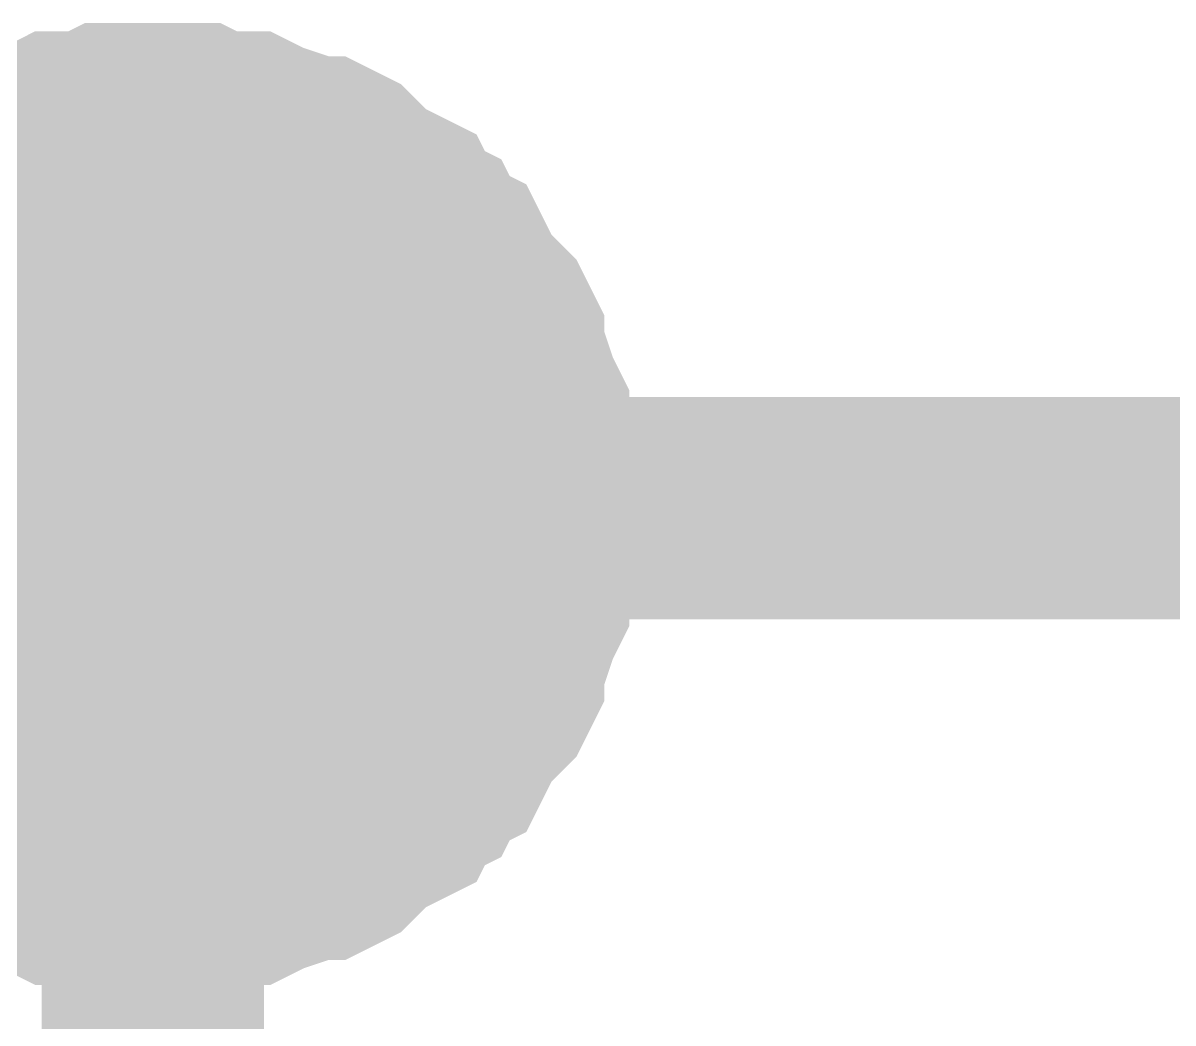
# Model space of a CAD drawing. Header units: inches. Extents: x 0 to 594, y 0 to 420.
# Drawn here: x 112.331 to 113.882, y 96.803 to 98.151 of the extents above; entities that cross this region are included whole.
import ezdxf

# ---------------------------------------------------------------- set-up
doc = ezdxf.new("R2010")
doc.units = ezdxf.units.IN
doc.layers.add('Sheet', color=255, linetype='Continuous')

msp = doc.modelspace()

# ---------------------------------------------------------------- linework, layer by layer
at = {"layer": 'Sheet'}
for points in [[(112.1813, 97.8888, 0.2997, 0.2997, 0), (112.2037, 97.9, 0.2997, 0.2997, 0), (112.2261, 97.9112, 0.2997, 0.2997, 0), (112.2485, 97.9336, 0.2997, 0.2997, 0), (112.2597, 97.9448, 0.2997, 0.2997, 0), (112.2821, 97.956, 0.2997, 0.2997, 0), (112.3045, 97.956, 0.2997, 0.2997, 0), (112.3269, 97.9672, 0.2997, 0.2997, 0), (112.3605, 97.9783, 0.2997, 0.2997, 0), (112.3829, 97.9895, 0.2997, 0.2997, 0), (112.4053, 97.9895, 0.2997, 0.2997, 0), (112.4277, 97.9895, 0.2997, 0.2997, 0), (112.4501, 98.0007, 0.2997, 0.2997, 0), (112.4837, 98.0007, 0.2997, 0.2997, 0), (112.5061, 98.0007, 0.2997, 0.2997, 0)], [(112.1813, 97.8888, 0.2997, 0.2997, 0), (112.2037, 97.9, 0.2997, 0.2997, 0), (112.2261, 97.9112, 0.2997, 0.2997, 0), (112.2485, 97.9336, 0.2997, 0.2997, 0), (112.2597, 97.9448, 0.2997, 0.2997, 0), (112.2821, 97.956, 0.2997, 0.2997, 0), (112.3045, 97.956, 0.2997, 0.2997, 0), (112.3269, 97.9672, 0.2997, 0.2997, 0), (112.3605, 97.9783, 0.2997, 0.2997, 0), (112.3829, 97.9895, 0.2997, 0.2997, 0), (112.4053, 97.9895, 0.2997, 0.2997, 0), (112.4277, 97.9895, 0.2997, 0.2997, 0), (112.4501, 98.0007, 0.2997, 0.2997, 0), (112.4837, 98.0007, 0.2997, 0.2997, 0), (112.5061, 98.0007, 0.2997, 0.2997, 0)], [(112.1813, 97.8888, 0.2997, 0.2997, 0), (112.2037, 97.9, 0.2997, 0.2997, 0), (112.2261, 97.9112, 0.2997, 0.2997, 0), (112.2485, 97.9336, 0.2997, 0.2997, 0), (112.2597, 97.9448, 0.2997, 0.2997, 0), (112.2821, 97.956, 0.2997, 0.2997, 0), (112.3045, 97.956, 0.2997, 0.2997, 0), (112.3269, 97.9672, 0.2997, 0.2997, 0), (112.3605, 97.9783, 0.2997, 0.2997, 0), (112.3829, 97.9895, 0.2997, 0.2997, 0), (112.4053, 97.9895, 0.2997, 0.2997, 0), (112.4277, 97.9895, 0.2997, 0.2997, 0), (112.4501, 98.0007, 0.2997, 0.2997, 0), (112.4837, 98.0007, 0.2997, 0.2997, 0), (112.5061, 98.0007, 0.2997, 0.2997, 0)], [(112.1813, 97.8888, 0.2997, 0.2997, 0), (112.2037, 97.9, 0.2997, 0.2997, 0), (112.2261, 97.9112, 0.2997, 0.2997, 0), (112.2485, 97.9336, 0.2997, 0.2997, 0), (112.2597, 97.9448, 0.2997, 0.2997, 0), (112.2821, 97.956, 0.2997, 0.2997, 0), (112.3045, 97.956, 0.2997, 0.2997, 0), (112.3269, 97.9672, 0.2997, 0.2997, 0), (112.3605, 97.9783, 0.2997, 0.2997, 0), (112.3829, 97.9895, 0.2997, 0.2997, 0), (112.4053, 97.9895, 0.2997, 0.2997, 0), (112.4277, 97.9895, 0.2997, 0.2997, 0), (112.4501, 98.0007, 0.2997, 0.2997, 0), (112.4837, 98.0007, 0.2997, 0.2997, 0), (112.5061, 98.0007, 0.2997, 0.2997, 0)], [(112.5061, 98.0007, 0.2997, 0.2997, 0), (112.5061, 98.0007, 0.2997, 0.2997, 0)], [(112.5061, 98.0007, 0.2997, 0.2997, 0), (112.5285, 98.0007, 0.2997, 0.2997, 0), (112.5621, 98.0007, 0.2997, 0.2997, 0), (112.5845, 97.9895, 0.2997, 0.2997, 0), (112.6069, 97.9895, 0.2997, 0.2997, 0), (112.6293, 97.9895, 0.2997, 0.2997, 0), (112.6517, 97.9783, 0.2997, 0.2997, 0), (112.6853, 97.9672, 0.2997, 0.2997, 0), (112.7077, 97.956, 0.2997, 0.2997, 0), (112.7301, 97.956, 0.2997, 0.2997, 0), (112.7525, 97.9448, 0.2997, 0.2997, 0), (112.7637, 97.9336, 0.2997, 0.2997, 0), (112.7861, 97.9112, 0.2997, 0.2997, 0), (112.8085, 97.9, 0.2997, 0.2997, 0), (112.8309, 97.8888, 0.2997, 0.2997, 0), (112.8421, 97.8664, 0.2997, 0.2997, 0), (112.8645, 97.8552, 0.2997, 0.2997, 0), (112.8757, 97.8328, 0.2997, 0.2997, 0), (112.8981, 97.8216, 0.2997, 0.2997, 0), (112.9093, 97.7992, 0.2997, 0.2997, 0), (112.9205, 97.7768, 0.2997, 0.2997, 0), (112.9429, 97.7544, 0.2997, 0.2997, 0), (112.9541, 97.7432, 0.2997, 0.2997, 0), (112.9653, 97.7208, 0.2997, 0.2997, 0), (112.9653, 97.6984, 0.2997, 0.2997, 0), (112.9765, 97.676, 0.2997, 0.2997, 0), (112.9877, 97.6424, 0.2997, 0.2997, 0), (112.9989, 97.62, 0.2997, 0.2997, 0), (112.9989, 97.5976, 0.2997, 0.2997, 0), (112.9989, 97.5752, 0.2997, 0.2997, 0), (113.0101, 97.5528, 0.2997, 0.2997, 0), (113.0101, 97.5192, 0.2997, 0.2997, 0), (113.0101, 97.4968, 0.2997, 0.2997, 0)], [(112.5061, 98.0007, 0.2997, 0.2997, 0), (112.5061, 98.0007, 0.2997, 0.2997, 0)], [(112.5061, 98.0007, 0.2997, 0.2997, 0), (112.5285, 98.0007, 0.2997, 0.2997, 0), (112.5621, 98.0007, 0.2997, 0.2997, 0), (112.5845, 97.9895, 0.2997, 0.2997, 0), (112.6069, 97.9895, 0.2997, 0.2997, 0), (112.6293, 97.9895, 0.2997, 0.2997, 0), (112.6517, 97.9783, 0.2997, 0.2997, 0), (112.6853, 97.9672, 0.2997, 0.2997, 0), (112.7077, 97.956, 0.2997, 0.2997, 0), (112.7301, 97.956, 0.2997, 0.2997, 0), (112.7525, 97.9448, 0.2997, 0.2997, 0), (112.7637, 97.9336, 0.2997, 0.2997, 0), (112.7861, 97.9112, 0.2997, 0.2997, 0), (112.8085, 97.9, 0.2997, 0.2997, 0), (112.8309, 97.8888, 0.2997, 0.2997, 0), (112.8421, 97.8664, 0.2997, 0.2997, 0), (112.8645, 97.8552, 0.2997, 0.2997, 0), (112.8757, 97.8328, 0.2997, 0.2997, 0), (112.8981, 97.8216, 0.2997, 0.2997, 0), (112.9093, 97.7992, 0.2997, 0.2997, 0), (112.9205, 97.7768, 0.2997, 0.2997, 0), (112.9429, 97.7544, 0.2997, 0.2997, 0), (112.9541, 97.7432, 0.2997, 0.2997, 0), (112.9653, 97.7208, 0.2997, 0.2997, 0), (112.9653, 97.6984, 0.2997, 0.2997, 0), (112.9765, 97.676, 0.2997, 0.2997, 0), (112.9877, 97.6424, 0.2997, 0.2997, 0), (112.9989, 97.62, 0.2997, 0.2997, 0), (112.9989, 97.5976, 0.2997, 0.2997, 0), (112.9989, 97.5752, 0.2997, 0.2997, 0), (113.0101, 97.5528, 0.2997, 0.2997, 0), (113.0101, 97.5192, 0.2997, 0.2997, 0), (113.0101, 97.4968, 0.2997, 0.2997, 0)], [(112.5061, 98.0007, 0.2997, 0.2997, 0), (112.5061, 98.0007, 0.2997, 0.2997, 0)], [(112.5061, 98.0007, 0.2997, 0.2997, 0), (112.5285, 98.0007, 0.2997, 0.2997, 0), (112.5621, 98.0007, 0.2997, 0.2997, 0), (112.5845, 97.9895, 0.2997, 0.2997, 0), (112.6069, 97.9895, 0.2997, 0.2997, 0), (112.6293, 97.9895, 0.2997, 0.2997, 0), (112.6517, 97.9783, 0.2997, 0.2997, 0), (112.6853, 97.9672, 0.2997, 0.2997, 0), (112.7077, 97.956, 0.2997, 0.2997, 0), (112.7301, 97.956, 0.2997, 0.2997, 0), (112.7525, 97.9448, 0.2997, 0.2997, 0), (112.7637, 97.9336, 0.2997, 0.2997, 0), (112.7861, 97.9112, 0.2997, 0.2997, 0), (112.8085, 97.9, 0.2997, 0.2997, 0), (112.8309, 97.8888, 0.2997, 0.2997, 0), (112.8421, 97.8664, 0.2997, 0.2997, 0), (112.8645, 97.8552, 0.2997, 0.2997, 0), (112.8757, 97.8328, 0.2997, 0.2997, 0), (112.8981, 97.8216, 0.2997, 0.2997, 0), (112.9093, 97.7992, 0.2997, 0.2997, 0), (112.9205, 97.7768, 0.2997, 0.2997, 0), (112.9429, 97.7544, 0.2997, 0.2997, 0), (112.9541, 97.7432, 0.2997, 0.2997, 0), (112.9653, 97.7208, 0.2997, 0.2997, 0), (112.9653, 97.6984, 0.2997, 0.2997, 0), (112.9765, 97.676, 0.2997, 0.2997, 0), (112.9877, 97.6424, 0.2997, 0.2997, 0), (112.9989, 97.62, 0.2997, 0.2997, 0), (112.9989, 97.5976, 0.2997, 0.2997, 0), (112.9989, 97.5752, 0.2997, 0.2997, 0), (113.0101, 97.5528, 0.2997, 0.2997, 0), (113.0101, 97.5192, 0.2997, 0.2997, 0), (113.0101, 97.4968, 0.2997, 0.2997, 0)], [(112.5061, 98.0007, 0.2997, 0.2997, 0), (112.5061, 98.0007, 0.2997, 0.2997, 0)], [(112.5061, 98.0007, 0.2997, 0.2997, 0), (112.5285, 98.0007, 0.2997, 0.2997, 0), (112.5621, 98.0007, 0.2997, 0.2997, 0), (112.5845, 97.9895, 0.2997, 0.2997, 0), (112.6069, 97.9895, 0.2997, 0.2997, 0), (112.6293, 97.9895, 0.2997, 0.2997, 0), (112.6517, 97.9783, 0.2997, 0.2997, 0), (112.6853, 97.9672, 0.2997, 0.2997, 0), (112.7077, 97.956, 0.2997, 0.2997, 0), (112.7301, 97.956, 0.2997, 0.2997, 0), (112.7525, 97.9448, 0.2997, 0.2997, 0), (112.7637, 97.9336, 0.2997, 0.2997, 0), (112.7861, 97.9112, 0.2997, 0.2997, 0), (112.8085, 97.9, 0.2997, 0.2997, 0), (112.8309, 97.8888, 0.2997, 0.2997, 0), (112.8421, 97.8664, 0.2997, 0.2997, 0), (112.8645, 97.8552, 0.2997, 0.2997, 0), (112.8757, 97.8328, 0.2997, 0.2997, 0), (112.8981, 97.8216, 0.2997, 0.2997, 0), (112.9093, 97.7992, 0.2997, 0.2997, 0), (112.9205, 97.7768, 0.2997, 0.2997, 0), (112.9429, 97.7544, 0.2997, 0.2997, 0), (112.9541, 97.7432, 0.2997, 0.2997, 0), (112.9653, 97.7208, 0.2997, 0.2997, 0), (112.9653, 97.6984, 0.2997, 0.2997, 0), (112.9765, 97.676, 0.2997, 0.2997, 0), (112.9877, 97.6424, 0.2997, 0.2997, 0), (112.9989, 97.62, 0.2997, 0.2997, 0), (112.9989, 97.5976, 0.2997, 0.2997, 0), (112.9989, 97.5752, 0.2997, 0.2997, 0), (113.0101, 97.5528, 0.2997, 0.2997, 0), (113.0101, 97.5192, 0.2997, 0.2997, 0), (113.0101, 97.4968, 0.2997, 0.2997, 0)], [(112.2597, 97.9448, 0.0991, 0.0991, 0), (112.2821, 97.956, 0.0991, 0.0991, 0), (112.3045, 97.956, 0.0991, 0.0991, 0), (112.3269, 97.9672, 0.0991, 0.0991, 0), (112.3605, 97.9783, 0.0991, 0.0991, 0), (112.3829, 97.9895, 0.0991, 0.0991, 0), (112.4053, 97.9895, 0.0991, 0.0991, 0), (112.4277, 97.9895, 0.0991, 0.0991, 0), (112.4501, 98.0007, 0.0991, 0.0991, 0), (112.4837, 98.0007, 0.0991, 0.0991, 0), (112.5061, 98.0007, 0.0991, 0.0991, 0)], [(112.2597, 97.9448, 0.0991, 0.0991, 0), (112.2821, 97.956, 0.0991, 0.0991, 0), (112.3045, 97.956, 0.0991, 0.0991, 0), (112.3269, 97.9672, 0.0991, 0.0991, 0), (112.3605, 97.9783, 0.0991, 0.0991, 0), (112.3829, 97.9895, 0.0991, 0.0991, 0), (112.4053, 97.9895, 0.0991, 0.0991, 0), (112.4277, 97.9895, 0.0991, 0.0991, 0), (112.4501, 98.0007, 0.0991, 0.0991, 0), (112.4837, 98.0007, 0.0991, 0.0991, 0), (112.5061, 98.0007, 0.0991, 0.0991, 0)], [(112.2597, 97.9448, 0.0991, 0.0991, 0), (112.2821, 97.956, 0.0991, 0.0991, 0), (112.3045, 97.956, 0.0991, 0.0991, 0), (112.3269, 97.9672, 0.0991, 0.0991, 0), (112.3605, 97.9783, 0.0991, 0.0991, 0), (112.3829, 97.9895, 0.0991, 0.0991, 0), (112.4053, 97.9895, 0.0991, 0.0991, 0), (112.4277, 97.9895, 0.0991, 0.0991, 0), (112.4501, 98.0007, 0.0991, 0.0991, 0), (112.4837, 98.0007, 0.0991, 0.0991, 0), (112.5061, 98.0007, 0.0991, 0.0991, 0)], [(112.2597, 97.9448, 0.0991, 0.0991, 0), (112.2821, 97.956, 0.0991, 0.0991, 0), (112.3045, 97.956, 0.0991, 0.0991, 0), (112.3269, 97.9672, 0.0991, 0.0991, 0), (112.3605, 97.9783, 0.0991, 0.0991, 0), (112.3829, 97.9895, 0.0991, 0.0991, 0), (112.4053, 97.9895, 0.0991, 0.0991, 0), (112.4277, 97.9895, 0.0991, 0.0991, 0), (112.4501, 98.0007, 0.0991, 0.0991, 0), (112.4837, 98.0007, 0.0991, 0.0991, 0), (112.5061, 98.0007, 0.0991, 0.0991, 0)], [(112.5061, 98.0007, 0.0991, 0.0991, 0), (112.5061, 98.0007, 0.0991, 0.0991, 0)], [(112.5061, 98.0007, 0.0991, 0.0991, 0), (112.5285, 98.0007, 0.0991, 0.0991, 0), (112.5621, 98.0007, 0.0991, 0.0991, 0), (112.5845, 97.9895, 0.0991, 0.0991, 0), (112.6069, 97.9895, 0.0991, 0.0991, 0), (112.6293, 97.9895, 0.0991, 0.0991, 0), (112.6517, 97.9783, 0.0991, 0.0991, 0), (112.6853, 97.9672, 0.0991, 0.0991, 0), (112.7077, 97.956, 0.0991, 0.0991, 0), (112.7301, 97.956, 0.0991, 0.0991, 0), (112.7525, 97.9448, 0.0991, 0.0991, 0), (112.7637, 97.9336, 0.0991, 0.0991, 0), (112.7861, 97.9112, 0.0991, 0.0991, 0), (112.8085, 97.9, 0.0991, 0.0991, 0), (112.8309, 97.8888, 0.0991, 0.0991, 0), (112.8421, 97.8664, 0.0991, 0.0991, 0), (112.8645, 97.8552, 0.0991, 0.0991, 0), (112.8757, 97.8328, 0.0991, 0.0991, 0), (112.8981, 97.8216, 0.0991, 0.0991, 0), (112.9093, 97.7992, 0.0991, 0.0991, 0), (112.9205, 97.7768, 0.0991, 0.0991, 0), (112.9429, 97.7544, 0.0991, 0.0991, 0), (112.9541, 97.7432, 0.0991, 0.0991, 0), (112.9653, 97.7208, 0.0991, 0.0991, 0), (112.9653, 97.6984, 0.0991, 0.0991, 0), (112.9765, 97.676, 0.0991, 0.0991, 0), (112.9877, 97.6424, 0.0991, 0.0991, 0), (112.9989, 97.62, 0.0991, 0.0991, 0), (112.9989, 97.5976, 0.0991, 0.0991, 0), (112.9989, 97.5752, 0.0991, 0.0991, 0), (113.0101, 97.5528, 0.0991, 0.0991, 0), (113.0101, 97.5192, 0.0991, 0.0991, 0), (113.0101, 97.4968, 0.0991, 0.0991, 0)], [(112.5061, 98.0007, 0.0991, 0.0991, 0), (112.5061, 98.0007, 0.0991, 0.0991, 0)], [(112.5061, 98.0007, 0.0991, 0.0991, 0), (112.5285, 98.0007, 0.0991, 0.0991, 0), (112.5621, 98.0007, 0.0991, 0.0991, 0), (112.5845, 97.9895, 0.0991, 0.0991, 0), (112.6069, 97.9895, 0.0991, 0.0991, 0), (112.6293, 97.9895, 0.0991, 0.0991, 0), (112.6517, 97.9783, 0.0991, 0.0991, 0), (112.6853, 97.9672, 0.0991, 0.0991, 0), (112.7077, 97.956, 0.0991, 0.0991, 0), (112.7301, 97.956, 0.0991, 0.0991, 0), (112.7525, 97.9448, 0.0991, 0.0991, 0), (112.7637, 97.9336, 0.0991, 0.0991, 0), (112.7861, 97.9112, 0.0991, 0.0991, 0), (112.8085, 97.9, 0.0991, 0.0991, 0), (112.8309, 97.8888, 0.0991, 0.0991, 0), (112.8421, 97.8664, 0.0991, 0.0991, 0), (112.8645, 97.8552, 0.0991, 0.0991, 0), (112.8757, 97.8328, 0.0991, 0.0991, 0), (112.8981, 97.8216, 0.0991, 0.0991, 0), (112.9093, 97.7992, 0.0991, 0.0991, 0), (112.9205, 97.7768, 0.0991, 0.0991, 0), (112.9429, 97.7544, 0.0991, 0.0991, 0), (112.9541, 97.7432, 0.0991, 0.0991, 0), (112.9653, 97.7208, 0.0991, 0.0991, 0), (112.9653, 97.6984, 0.0991, 0.0991, 0), (112.9765, 97.676, 0.0991, 0.0991, 0), (112.9877, 97.6424, 0.0991, 0.0991, 0), (112.9989, 97.62, 0.0991, 0.0991, 0), (112.9989, 97.5976, 0.0991, 0.0991, 0), (112.9989, 97.5752, 0.0991, 0.0991, 0), (113.0101, 97.5528, 0.0991, 0.0991, 0), (113.0101, 97.5192, 0.0991, 0.0991, 0), (113.0101, 97.4968, 0.0991, 0.0991, 0)], [(112.5061, 98.0007, 0.0991, 0.0991, 0), (112.5061, 98.0007, 0.0991, 0.0991, 0)], [(112.5061, 98.0007, 0.0991, 0.0991, 0), (112.5285, 98.0007, 0.0991, 0.0991, 0), (112.5621, 98.0007, 0.0991, 0.0991, 0), (112.5845, 97.9895, 0.0991, 0.0991, 0), (112.6069, 97.9895, 0.0991, 0.0991, 0), (112.6293, 97.9895, 0.0991, 0.0991, 0), (112.6517, 97.9783, 0.0991, 0.0991, 0), (112.6853, 97.9672, 0.0991, 0.0991, 0), (112.7077, 97.956, 0.0991, 0.0991, 0), (112.7301, 97.956, 0.0991, 0.0991, 0), (112.7525, 97.9448, 0.0991, 0.0991, 0), (112.7637, 97.9336, 0.0991, 0.0991, 0), (112.7861, 97.9112, 0.0991, 0.0991, 0), (112.8085, 97.9, 0.0991, 0.0991, 0), (112.8309, 97.8888, 0.0991, 0.0991, 0), (112.8421, 97.8664, 0.0991, 0.0991, 0), (112.8645, 97.8552, 0.0991, 0.0991, 0), (112.8757, 97.8328, 0.0991, 0.0991, 0), (112.8981, 97.8216, 0.0991, 0.0991, 0), (112.9093, 97.7992, 0.0991, 0.0991, 0), (112.9205, 97.7768, 0.0991, 0.0991, 0), (112.9429, 97.7544, 0.0991, 0.0991, 0), (112.9541, 97.7432, 0.0991, 0.0991, 0), (112.9653, 97.7208, 0.0991, 0.0991, 0), (112.9653, 97.6984, 0.0991, 0.0991, 0), (112.9765, 97.676, 0.0991, 0.0991, 0), (112.9877, 97.6424, 0.0991, 0.0991, 0), (112.9989, 97.62, 0.0991, 0.0991, 0), (112.9989, 97.5976, 0.0991, 0.0991, 0), (112.9989, 97.5752, 0.0991, 0.0991, 0), (113.0101, 97.5528, 0.0991, 0.0991, 0), (113.0101, 97.5192, 0.0991, 0.0991, 0), (113.0101, 97.4968, 0.0991, 0.0991, 0)], [(112.5061, 98.0007, 0.0991, 0.0991, 0), (112.5061, 98.0007, 0.0991, 0.0991, 0)], [(112.5061, 98.0007, 0.0991, 0.0991, 0), (112.5285, 98.0007, 0.0991, 0.0991, 0), (112.5621, 98.0007, 0.0991, 0.0991, 0), (112.5845, 97.9895, 0.0991, 0.0991, 0), (112.6069, 97.9895, 0.0991, 0.0991, 0), (112.6293, 97.9895, 0.0991, 0.0991, 0), (112.6517, 97.9783, 0.0991, 0.0991, 0), (112.6853, 97.9672, 0.0991, 0.0991, 0), (112.7077, 97.956, 0.0991, 0.0991, 0), (112.7301, 97.956, 0.0991, 0.0991, 0), (112.7525, 97.9448, 0.0991, 0.0991, 0), (112.7637, 97.9336, 0.0991, 0.0991, 0), (112.7861, 97.9112, 0.0991, 0.0991, 0), (112.8085, 97.9, 0.0991, 0.0991, 0), (112.8309, 97.8888, 0.0991, 0.0991, 0), (112.8421, 97.8664, 0.0991, 0.0991, 0), (112.8645, 97.8552, 0.0991, 0.0991, 0), (112.8757, 97.8328, 0.0991, 0.0991, 0), (112.8981, 97.8216, 0.0991, 0.0991, 0), (112.9093, 97.7992, 0.0991, 0.0991, 0), (112.9205, 97.7768, 0.0991, 0.0991, 0), (112.9429, 97.7544, 0.0991, 0.0991, 0), (112.9541, 97.7432, 0.0991, 0.0991, 0), (112.9653, 97.7208, 0.0991, 0.0991, 0), (112.9653, 97.6984, 0.0991, 0.0991, 0), (112.9765, 97.676, 0.0991, 0.0991, 0), (112.9877, 97.6424, 0.0991, 0.0991, 0), (112.9989, 97.62, 0.0991, 0.0991, 0), (112.9989, 97.5976, 0.0991, 0.0991, 0), (112.9989, 97.5752, 0.0991, 0.0991, 0), (113.0101, 97.5528, 0.0991, 0.0991, 0), (113.0101, 97.5192, 0.0991, 0.0991, 0), (113.0101, 97.4968, 0.0991, 0.0991, 0)], [(150.0007, 97.4968, 0.2997, 0.2997, 0), (112.5061, 97.4968, 0.2997, 0.2997, 0), (102.5053, 97.4968, 0.2997, 0.2997, 0)], [(117.5009, 87.4963, 0.2997, 0.2997, 0), (117.5009, 87.4963, 0.2997, 0.2997, 0), (112.5061, 87.4963, 0.2997, 0.2997, 0), (112.5061, 97.4968, 0.2997, 0.2997, 0)], [(113.0101, 97.4968, 0.2997, 0.2997, 0), (113.0101, 97.4744, 0.2997, 0.2997, 0), (113.0101, 97.4408, 0.2997, 0.2997, 0), (112.9989, 97.4184, 0.2997, 0.2997, 0), (112.9989, 97.396, 0.2997, 0.2997, 0), (112.9989, 97.3736, 0.2997, 0.2997, 0), (112.9877, 97.3512, 0.2997, 0.2997, 0), (112.9765, 97.3176, 0.2997, 0.2997, 0), (112.9653, 97.2952, 0.2997, 0.2997, 0), (112.9653, 97.2728, 0.2997, 0.2997, 0), (112.9541, 97.2504, 0.2997, 0.2997, 0), (112.9429, 97.2392, 0.2997, 0.2997, 0), (112.9205, 97.2168, 0.2997, 0.2997, 0), (112.9093, 97.1944, 0.2997, 0.2997, 0), (112.8981, 97.172, 0.2997, 0.2997, 0), (112.8757, 97.1608, 0.2997, 0.2997, 0), (112.8645, 97.1384, 0.2997, 0.2997, 0), (112.8421, 97.1272, 0.2997, 0.2997, 0), (112.8309, 97.1048, 0.2997, 0.2997, 0), (112.8085, 97.0936, 0.2997, 0.2997, 0), (112.7861, 97.0824, 0.2997, 0.2997, 0), (112.7637, 97.06, 0.2997, 0.2997, 0), (112.7525, 97.0488, 0.2997, 0.2997, 0), (112.7301, 97.0376, 0.2997, 0.2997, 0), (112.7077, 97.0376, 0.2997, 0.2997, 0), (112.6853, 97.0265, 0.2997, 0.2997, 0), (112.6517, 97.0153, 0.2997, 0.2997, 0), (112.6293, 97.0041, 0.2997, 0.2997, 0), (112.6069, 97.0041, 0.2997, 0.2997, 0), (112.5845, 97.0041, 0.2997, 0.2997, 0), (112.5621, 96.9929, 0.2997, 0.2997, 0), (112.5285, 96.9929, 0.2997, 0.2997, 0), (112.5061, 96.9929, 0.2997, 0.2997, 0)], [(113.0101, 97.4968, 0.2997, 0.2997, 0), (113.0101, 97.4744, 0.2997, 0.2997, 0), (113.0101, 97.4408, 0.2997, 0.2997, 0), (112.9989, 97.4184, 0.2997, 0.2997, 0), (112.9989, 97.396, 0.2997, 0.2997, 0), (112.9989, 97.3736, 0.2997, 0.2997, 0), (112.9877, 97.3512, 0.2997, 0.2997, 0), (112.9765, 97.3176, 0.2997, 0.2997, 0), (112.9653, 97.2952, 0.2997, 0.2997, 0), (112.9653, 97.2728, 0.2997, 0.2997, 0), (112.9541, 97.2504, 0.2997, 0.2997, 0), (112.9429, 97.2392, 0.2997, 0.2997, 0), (112.9205, 97.2168, 0.2997, 0.2997, 0), (112.9093, 97.1944, 0.2997, 0.2997, 0), (112.8981, 97.172, 0.2997, 0.2997, 0), (112.8757, 97.1608, 0.2997, 0.2997, 0), (112.8645, 97.1384, 0.2997, 0.2997, 0), (112.8421, 97.1272, 0.2997, 0.2997, 0), (112.8309, 97.1048, 0.2997, 0.2997, 0), (112.8085, 97.0936, 0.2997, 0.2997, 0), (112.7861, 97.0824, 0.2997, 0.2997, 0), (112.7637, 97.06, 0.2997, 0.2997, 0), (112.7525, 97.0488, 0.2997, 0.2997, 0), (112.7301, 97.0376, 0.2997, 0.2997, 0), (112.7077, 97.0376, 0.2997, 0.2997, 0), (112.6853, 97.0265, 0.2997, 0.2997, 0), (112.6517, 97.0153, 0.2997, 0.2997, 0), (112.6293, 97.0041, 0.2997, 0.2997, 0), (112.6069, 97.0041, 0.2997, 0.2997, 0), (112.5845, 97.0041, 0.2997, 0.2997, 0), (112.5621, 96.9929, 0.2997, 0.2997, 0), (112.5285, 96.9929, 0.2997, 0.2997, 0), (112.5061, 96.9929, 0.2997, 0.2997, 0)], [(113.0101, 97.4968, 0.2997, 0.2997, 0), (113.0101, 97.4744, 0.2997, 0.2997, 0), (113.0101, 97.4408, 0.2997, 0.2997, 0), (112.9989, 97.4184, 0.2997, 0.2997, 0), (112.9989, 97.396, 0.2997, 0.2997, 0), (112.9989, 97.3736, 0.2997, 0.2997, 0), (112.9877, 97.3512, 0.2997, 0.2997, 0), (112.9765, 97.3176, 0.2997, 0.2997, 0), (112.9653, 97.2952, 0.2997, 0.2997, 0), (112.9653, 97.2728, 0.2997, 0.2997, 0), (112.9541, 97.2504, 0.2997, 0.2997, 0), (112.9429, 97.2392, 0.2997, 0.2997, 0), (112.9205, 97.2168, 0.2997, 0.2997, 0), (112.9093, 97.1944, 0.2997, 0.2997, 0), (112.8981, 97.172, 0.2997, 0.2997, 0), (112.8757, 97.1608, 0.2997, 0.2997, 0), (112.8645, 97.1384, 0.2997, 0.2997, 0), (112.8421, 97.1272, 0.2997, 0.2997, 0), (112.8309, 97.1048, 0.2997, 0.2997, 0), (112.8085, 97.0936, 0.2997, 0.2997, 0), (112.7861, 97.0824, 0.2997, 0.2997, 0), (112.7637, 97.06, 0.2997, 0.2997, 0), (112.7525, 97.0488, 0.2997, 0.2997, 0), (112.7301, 97.0376, 0.2997, 0.2997, 0), (112.7077, 97.0376, 0.2997, 0.2997, 0), (112.6853, 97.0265, 0.2997, 0.2997, 0), (112.6517, 97.0153, 0.2997, 0.2997, 0), (112.6293, 97.0041, 0.2997, 0.2997, 0), (112.6069, 97.0041, 0.2997, 0.2997, 0), (112.5845, 97.0041, 0.2997, 0.2997, 0), (112.5621, 96.9929, 0.2997, 0.2997, 0), (112.5285, 96.9929, 0.2997, 0.2997, 0), (112.5061, 96.9929, 0.2997, 0.2997, 0)], [(113.0101, 97.4968, 0.2997, 0.2997, 0), (113.0101, 97.4744, 0.2997, 0.2997, 0), (113.0101, 97.4408, 0.2997, 0.2997, 0), (112.9989, 97.4184, 0.2997, 0.2997, 0), (112.9989, 97.396, 0.2997, 0.2997, 0), (112.9989, 97.3736, 0.2997, 0.2997, 0), (112.9877, 97.3512, 0.2997, 0.2997, 0), (112.9765, 97.3176, 0.2997, 0.2997, 0), (112.9653, 97.2952, 0.2997, 0.2997, 0), (112.9653, 97.2728, 0.2997, 0.2997, 0), (112.9541, 97.2504, 0.2997, 0.2997, 0), (112.9429, 97.2392, 0.2997, 0.2997, 0), (112.9205, 97.2168, 0.2997, 0.2997, 0), (112.9093, 97.1944, 0.2997, 0.2997, 0), (112.8981, 97.172, 0.2997, 0.2997, 0), (112.8757, 97.1608, 0.2997, 0.2997, 0), (112.8645, 97.1384, 0.2997, 0.2997, 0), (112.8421, 97.1272, 0.2997, 0.2997, 0), (112.8309, 97.1048, 0.2997, 0.2997, 0), (112.8085, 97.0936, 0.2997, 0.2997, 0), (112.7861, 97.0824, 0.2997, 0.2997, 0), (112.7637, 97.06, 0.2997, 0.2997, 0), (112.7525, 97.0488, 0.2997, 0.2997, 0), (112.7301, 97.0376, 0.2997, 0.2997, 0), (112.7077, 97.0376, 0.2997, 0.2997, 0), (112.6853, 97.0265, 0.2997, 0.2997, 0), (112.6517, 97.0153, 0.2997, 0.2997, 0), (112.6293, 97.0041, 0.2997, 0.2997, 0), (112.6069, 97.0041, 0.2997, 0.2997, 0), (112.5845, 97.0041, 0.2997, 0.2997, 0), (112.5621, 96.9929, 0.2997, 0.2997, 0), (112.5285, 96.9929, 0.2997, 0.2997, 0), (112.5061, 96.9929, 0.2997, 0.2997, 0)], [(113.0101, 97.4968, 0.2997, 0.2997, 0), (113.0101, 97.4968, 0.2997, 0.2997, 0), (113.0101, 97.4968, 0.2997, 0.2997, 0), (113.0101, 97.4968, 0.2997, 0.2997, 0), (113.0101, 97.4968, 0.2997, 0.2997, 0), (113.0101, 97.4968, 0.2997, 0.2997, 0), (113.0101, 97.4968, 0.2997, 0.2997, 0), (113.0101, 97.4968, 0.2997, 0.2997, 0), (113.0101, 97.4968, 0.2997, 0.2997, 0), (113.0101, 97.4968, 0.2997, 0.2997, 0), (113.0101, 97.4968, 0.2997, 0.2997, 0), (113.0101, 97.4968, 0.2997, 0.2997, 0), (113.0101, 97.4968, 0.2997, 0.2997, 0), (113.0101, 97.4968, 0.2997, 0.2997, 0), (113.0101, 97.4968, 0.2997, 0.2997, 0), (113.0101, 97.4968, 0.2997, 0.2997, 0), (113.0101, 97.4968, 0.2997, 0.2997, 0), (113.0101, 97.4968, 0.2997, 0.2997, 0), (113.0101, 97.4968, 0.2997, 0.2997, 0), (113.0101, 97.4968, 0.2997, 0.2997, 0), (113.0101, 97.4968, 0.2997, 0.2997, 0), (113.0101, 97.4968, 0.2997, 0.2997, 0), (113.0101, 97.4968, 0.2997, 0.2997, 0), (113.0101, 97.4968, 0.2997, 0.2997, 0), (113.0101, 97.4968, 0.2997, 0.2997, 0), (113.0101, 97.4968, 0.2997, 0.2997, 0), (113.0101, 97.4968, 0.2997, 0.2997, 0), (113.0101, 97.4968, 0.2997, 0.2997, 0), (113.0101, 97.4968, 0.2997, 0.2997, 0), (113.0101, 97.4968, 0.2997, 0.2997, 0), (113.0101, 97.4968, 0.2997, 0.2997, 0), (113.0101, 97.4968, 0.2997, 0.2997, 0), (113.0101, 97.4968, 0.2997, 0.2997, 0)], [(113.0101, 97.4968, 0.2997, 0.2997, 0), (113.0101, 97.4968, 0.2997, 0.2997, 0)], [(113.0101, 97.4968, 0.2997, 0.2997, 0), (113.0101, 97.4968, 0.2997, 0.2997, 0), (113.0101, 97.4968, 0.2997, 0.2997, 0), (113.0101, 97.4968, 0.2997, 0.2997, 0), (113.0101, 97.4968, 0.2997, 0.2997, 0), (113.0101, 97.4968, 0.2997, 0.2997, 0), (113.0101, 97.4968, 0.2997, 0.2997, 0), (113.0101, 97.4968, 0.2997, 0.2997, 0), (113.0101, 97.4968, 0.2997, 0.2997, 0), (113.0101, 97.4968, 0.2997, 0.2997, 0), (113.0101, 97.4968, 0.2997, 0.2997, 0), (113.0101, 97.4968, 0.2997, 0.2997, 0), (113.0101, 97.4968, 0.2997, 0.2997, 0), (113.0101, 97.4968, 0.2997, 0.2997, 0), (113.0101, 97.4968, 0.2997, 0.2997, 0), (113.0101, 97.4968, 0.2997, 0.2997, 0), (113.0101, 97.4968, 0.2997, 0.2997, 0), (113.0101, 97.4968, 0.2997, 0.2997, 0), (113.0101, 97.4968, 0.2997, 0.2997, 0), (113.0101, 97.4968, 0.2997, 0.2997, 0), (113.0101, 97.4968, 0.2997, 0.2997, 0), (113.0101, 97.4968, 0.2997, 0.2997, 0), (113.0101, 97.4968, 0.2997, 0.2997, 0), (113.0101, 97.4968, 0.2997, 0.2997, 0), (113.0101, 97.4968, 0.2997, 0.2997, 0), (113.0101, 97.4968, 0.2997, 0.2997, 0), (113.0101, 97.4968, 0.2997, 0.2997, 0), (113.0101, 97.4968, 0.2997, 0.2997, 0), (113.0101, 97.4968, 0.2997, 0.2997, 0), (113.0101, 97.4968, 0.2997, 0.2997, 0), (113.0101, 97.4968, 0.2997, 0.2997, 0), (113.0101, 97.4968, 0.2997, 0.2997, 0), (113.0101, 97.4968, 0.2997, 0.2997, 0)], [(113.0101, 97.4968, 0.2997, 0.2997, 0), (113.0101, 97.4968, 0.2997, 0.2997, 0)], [(113.0101, 97.4968, 0.2997, 0.2997, 0), (113.0101, 97.4968, 0.2997, 0.2997, 0), (113.0101, 97.4968, 0.2997, 0.2997, 0), (113.0101, 97.4968, 0.2997, 0.2997, 0), (113.0101, 97.4968, 0.2997, 0.2997, 0), (113.0101, 97.4968, 0.2997, 0.2997, 0), (113.0101, 97.4968, 0.2997, 0.2997, 0), (113.0101, 97.4968, 0.2997, 0.2997, 0), (113.0101, 97.4968, 0.2997, 0.2997, 0), (113.0101, 97.4968, 0.2997, 0.2997, 0), (113.0101, 97.4968, 0.2997, 0.2997, 0), (113.0101, 97.4968, 0.2997, 0.2997, 0), (113.0101, 97.4968, 0.2997, 0.2997, 0), (113.0101, 97.4968, 0.2997, 0.2997, 0), (113.0101, 97.4968, 0.2997, 0.2997, 0), (113.0101, 97.4968, 0.2997, 0.2997, 0), (113.0101, 97.4968, 0.2997, 0.2997, 0), (113.0101, 97.4968, 0.2997, 0.2997, 0), (113.0101, 97.4968, 0.2997, 0.2997, 0), (113.0101, 97.4968, 0.2997, 0.2997, 0), (113.0101, 97.4968, 0.2997, 0.2997, 0), (113.0101, 97.4968, 0.2997, 0.2997, 0), (113.0101, 97.4968, 0.2997, 0.2997, 0), (113.0101, 97.4968, 0.2997, 0.2997, 0), (113.0101, 97.4968, 0.2997, 0.2997, 0), (113.0101, 97.4968, 0.2997, 0.2997, 0), (113.0101, 97.4968, 0.2997, 0.2997, 0), (113.0101, 97.4968, 0.2997, 0.2997, 0), (113.0101, 97.4968, 0.2997, 0.2997, 0), (113.0101, 97.4968, 0.2997, 0.2997, 0), (113.0101, 97.4968, 0.2997, 0.2997, 0), (113.0101, 97.4968, 0.2997, 0.2997, 0), (113.0101, 97.4968, 0.2997, 0.2997, 0)], [(113.0101, 97.4968, 0.2997, 0.2997, 0), (113.0101, 97.4968, 0.2997, 0.2997, 0)], [(113.0101, 97.4968, 0.2997, 0.2997, 0), (113.0101, 97.4968, 0.2997, 0.2997, 0), (113.0101, 97.4968, 0.2997, 0.2997, 0), (113.0101, 97.4968, 0.2997, 0.2997, 0), (113.0101, 97.4968, 0.2997, 0.2997, 0), (113.0101, 97.4968, 0.2997, 0.2997, 0), (113.0101, 97.4968, 0.2997, 0.2997, 0), (113.0101, 97.4968, 0.2997, 0.2997, 0), (113.0101, 97.4968, 0.2997, 0.2997, 0), (113.0101, 97.4968, 0.2997, 0.2997, 0), (113.0101, 97.4968, 0.2997, 0.2997, 0), (113.0101, 97.4968, 0.2997, 0.2997, 0), (113.0101, 97.4968, 0.2997, 0.2997, 0), (113.0101, 97.4968, 0.2997, 0.2997, 0), (113.0101, 97.4968, 0.2997, 0.2997, 0), (113.0101, 97.4968, 0.2997, 0.2997, 0), (113.0101, 97.4968, 0.2997, 0.2997, 0), (113.0101, 97.4968, 0.2997, 0.2997, 0), (113.0101, 97.4968, 0.2997, 0.2997, 0), (113.0101, 97.4968, 0.2997, 0.2997, 0), (113.0101, 97.4968, 0.2997, 0.2997, 0), (113.0101, 97.4968, 0.2997, 0.2997, 0), (113.0101, 97.4968, 0.2997, 0.2997, 0), (113.0101, 97.4968, 0.2997, 0.2997, 0), (113.0101, 97.4968, 0.2997, 0.2997, 0), (113.0101, 97.4968, 0.2997, 0.2997, 0), (113.0101, 97.4968, 0.2997, 0.2997, 0), (113.0101, 97.4968, 0.2997, 0.2997, 0), (113.0101, 97.4968, 0.2997, 0.2997, 0), (113.0101, 97.4968, 0.2997, 0.2997, 0), (113.0101, 97.4968, 0.2997, 0.2997, 0), (113.0101, 97.4968, 0.2997, 0.2997, 0), (113.0101, 97.4968, 0.2997, 0.2997, 0)], [(113.0101, 97.4968, 0.2997, 0.2997, 0), (113.0101, 97.4968, 0.2997, 0.2997, 0)], [(113.0101, 97.4968, 0.0991, 0.0991, 0), (113.0101, 97.4744, 0.0991, 0.0991, 0), (113.0101, 97.4408, 0.0991, 0.0991, 0), (112.9989, 97.4184, 0.0991, 0.0991, 0), (112.9989, 97.396, 0.0991, 0.0991, 0), (112.9989, 97.3736, 0.0991, 0.0991, 0), (112.9877, 97.3512, 0.0991, 0.0991, 0), (112.9765, 97.3176, 0.0991, 0.0991, 0), (112.9653, 97.2952, 0.0991, 0.0991, 0), (112.9653, 97.2728, 0.0991, 0.0991, 0), (112.9541, 97.2504, 0.0991, 0.0991, 0), (112.9429, 97.2392, 0.0991, 0.0991, 0), (112.9205, 97.2168, 0.0991, 0.0991, 0), (112.9093, 97.1944, 0.0991, 0.0991, 0), (112.8981, 97.172, 0.0991, 0.0991, 0), (112.8757, 97.1608, 0.0991, 0.0991, 0), (112.8645, 97.1384, 0.0991, 0.0991, 0), (112.8421, 97.1272, 0.0991, 0.0991, 0), (112.8309, 97.1048, 0.0991, 0.0991, 0), (112.8085, 97.0936, 0.0991, 0.0991, 0), (112.7861, 97.0824, 0.0991, 0.0991, 0), (112.7637, 97.06, 0.0991, 0.0991, 0), (112.7525, 97.0488, 0.0991, 0.0991, 0), (112.7301, 97.0376, 0.0991, 0.0991, 0), (112.7077, 97.0376, 0.0991, 0.0991, 0), (112.6853, 97.0265, 0.0991, 0.0991, 0), (112.6517, 97.0153, 0.0991, 0.0991, 0), (112.6293, 97.0041, 0.0991, 0.0991, 0), (112.6069, 97.0041, 0.0991, 0.0991, 0), (112.5845, 97.0041, 0.0991, 0.0991, 0), (112.5621, 96.9929, 0.0991, 0.0991, 0), (112.5285, 96.9929, 0.0991, 0.0991, 0), (112.5061, 96.9929, 0.0991, 0.0991, 0)], [(113.0101, 97.4968, 0.0991, 0.0991, 0), (113.0101, 97.4744, 0.0991, 0.0991, 0), (113.0101, 97.4408, 0.0991, 0.0991, 0), (112.9989, 97.4184, 0.0991, 0.0991, 0), (112.9989, 97.396, 0.0991, 0.0991, 0), (112.9989, 97.3736, 0.0991, 0.0991, 0), (112.9877, 97.3512, 0.0991, 0.0991, 0), (112.9765, 97.3176, 0.0991, 0.0991, 0), (112.9653, 97.2952, 0.0991, 0.0991, 0), (112.9653, 97.2728, 0.0991, 0.0991, 0), (112.9541, 97.2504, 0.0991, 0.0991, 0), (112.9429, 97.2392, 0.0991, 0.0991, 0), (112.9205, 97.2168, 0.0991, 0.0991, 0), (112.9093, 97.1944, 0.0991, 0.0991, 0), (112.8981, 97.172, 0.0991, 0.0991, 0), (112.8757, 97.1608, 0.0991, 0.0991, 0), (112.8645, 97.1384, 0.0991, 0.0991, 0), (112.8421, 97.1272, 0.0991, 0.0991, 0), (112.8309, 97.1048, 0.0991, 0.0991, 0), (112.8085, 97.0936, 0.0991, 0.0991, 0), (112.7861, 97.0824, 0.0991, 0.0991, 0), (112.7637, 97.06, 0.0991, 0.0991, 0), (112.7525, 97.0488, 0.0991, 0.0991, 0), (112.7301, 97.0376, 0.0991, 0.0991, 0), (112.7077, 97.0376, 0.0991, 0.0991, 0), (112.6853, 97.0265, 0.0991, 0.0991, 0), (112.6517, 97.0153, 0.0991, 0.0991, 0), (112.6293, 97.0041, 0.0991, 0.0991, 0), (112.6069, 97.0041, 0.0991, 0.0991, 0), (112.5845, 97.0041, 0.0991, 0.0991, 0), (112.5621, 96.9929, 0.0991, 0.0991, 0), (112.5285, 96.9929, 0.0991, 0.0991, 0), (112.5061, 96.9929, 0.0991, 0.0991, 0)], [(113.0101, 97.4968, 0.0991, 0.0991, 0), (113.0101, 97.4744, 0.0991, 0.0991, 0), (113.0101, 97.4408, 0.0991, 0.0991, 0), (112.9989, 97.4184, 0.0991, 0.0991, 0), (112.9989, 97.396, 0.0991, 0.0991, 0), (112.9989, 97.3736, 0.0991, 0.0991, 0), (112.9877, 97.3512, 0.0991, 0.0991, 0), (112.9765, 97.3176, 0.0991, 0.0991, 0), (112.9653, 97.2952, 0.0991, 0.0991, 0), (112.9653, 97.2728, 0.0991, 0.0991, 0), (112.9541, 97.2504, 0.0991, 0.0991, 0), (112.9429, 97.2392, 0.0991, 0.0991, 0), (112.9205, 97.2168, 0.0991, 0.0991, 0), (112.9093, 97.1944, 0.0991, 0.0991, 0), (112.8981, 97.172, 0.0991, 0.0991, 0), (112.8757, 97.1608, 0.0991, 0.0991, 0), (112.8645, 97.1384, 0.0991, 0.0991, 0), (112.8421, 97.1272, 0.0991, 0.0991, 0), (112.8309, 97.1048, 0.0991, 0.0991, 0), (112.8085, 97.0936, 0.0991, 0.0991, 0), (112.7861, 97.0824, 0.0991, 0.0991, 0), (112.7637, 97.06, 0.0991, 0.0991, 0), (112.7525, 97.0488, 0.0991, 0.0991, 0), (112.7301, 97.0376, 0.0991, 0.0991, 0), (112.7077, 97.0376, 0.0991, 0.0991, 0), (112.6853, 97.0265, 0.0991, 0.0991, 0), (112.6517, 97.0153, 0.0991, 0.0991, 0), (112.6293, 97.0041, 0.0991, 0.0991, 0), (112.6069, 97.0041, 0.0991, 0.0991, 0), (112.5845, 97.0041, 0.0991, 0.0991, 0), (112.5621, 96.9929, 0.0991, 0.0991, 0), (112.5285, 96.9929, 0.0991, 0.0991, 0), (112.5061, 96.9929, 0.0991, 0.0991, 0)], [(113.0101, 97.4968, 0.0991, 0.0991, 0), (113.0101, 97.4744, 0.0991, 0.0991, 0), (113.0101, 97.4408, 0.0991, 0.0991, 0), (112.9989, 97.4184, 0.0991, 0.0991, 0), (112.9989, 97.396, 0.0991, 0.0991, 0), (112.9989, 97.3736, 0.0991, 0.0991, 0), (112.9877, 97.3512, 0.0991, 0.0991, 0), (112.9765, 97.3176, 0.0991, 0.0991, 0), (112.9653, 97.2952, 0.0991, 0.0991, 0), (112.9653, 97.2728, 0.0991, 0.0991, 0), (112.9541, 97.2504, 0.0991, 0.0991, 0), (112.9429, 97.2392, 0.0991, 0.0991, 0), (112.9205, 97.2168, 0.0991, 0.0991, 0), (112.9093, 97.1944, 0.0991, 0.0991, 0), (112.8981, 97.172, 0.0991, 0.0991, 0), (112.8757, 97.1608, 0.0991, 0.0991, 0), (112.8645, 97.1384, 0.0991, 0.0991, 0), (112.8421, 97.1272, 0.0991, 0.0991, 0), (112.8309, 97.1048, 0.0991, 0.0991, 0), (112.8085, 97.0936, 0.0991, 0.0991, 0), (112.7861, 97.0824, 0.0991, 0.0991, 0), (112.7637, 97.06, 0.0991, 0.0991, 0), (112.7525, 97.0488, 0.0991, 0.0991, 0), (112.7301, 97.0376, 0.0991, 0.0991, 0), (112.7077, 97.0376, 0.0991, 0.0991, 0), (112.6853, 97.0265, 0.0991, 0.0991, 0), (112.6517, 97.0153, 0.0991, 0.0991, 0), (112.6293, 97.0041, 0.0991, 0.0991, 0), (112.6069, 97.0041, 0.0991, 0.0991, 0), (112.5845, 97.0041, 0.0991, 0.0991, 0), (112.5621, 96.9929, 0.0991, 0.0991, 0), (112.5285, 96.9929, 0.0991, 0.0991, 0), (112.5061, 96.9929, 0.0991, 0.0991, 0)], [(113.0101, 97.4968, 0.0991, 0.0991, 0), (113.0101, 97.4968, 0.0991, 0.0991, 0), (113.0101, 97.4968, 0.0991, 0.0991, 0), (113.0101, 97.4968, 0.0991, 0.0991, 0), (113.0101, 97.4968, 0.0991, 0.0991, 0), (113.0101, 97.4968, 0.0991, 0.0991, 0), (113.0101, 97.4968, 0.0991, 0.0991, 0), (113.0101, 97.4968, 0.0991, 0.0991, 0), (113.0101, 97.4968, 0.0991, 0.0991, 0), (113.0101, 97.4968, 0.0991, 0.0991, 0), (113.0101, 97.4968, 0.0991, 0.0991, 0), (113.0101, 97.4968, 0.0991, 0.0991, 0), (113.0101, 97.4968, 0.0991, 0.0991, 0), (113.0101, 97.4968, 0.0991, 0.0991, 0), (113.0101, 97.4968, 0.0991, 0.0991, 0), (113.0101, 97.4968, 0.0991, 0.0991, 0), (113.0101, 97.4968, 0.0991, 0.0991, 0), (113.0101, 97.4968, 0.0991, 0.0991, 0), (113.0101, 97.4968, 0.0991, 0.0991, 0), (113.0101, 97.4968, 0.0991, 0.0991, 0), (113.0101, 97.4968, 0.0991, 0.0991, 0), (113.0101, 97.4968, 0.0991, 0.0991, 0), (113.0101, 97.4968, 0.0991, 0.0991, 0), (113.0101, 97.4968, 0.0991, 0.0991, 0), (113.0101, 97.4968, 0.0991, 0.0991, 0), (113.0101, 97.4968, 0.0991, 0.0991, 0), (113.0101, 97.4968, 0.0991, 0.0991, 0), (113.0101, 97.4968, 0.0991, 0.0991, 0), (113.0101, 97.4968, 0.0991, 0.0991, 0), (113.0101, 97.4968, 0.0991, 0.0991, 0), (113.0101, 97.4968, 0.0991, 0.0991, 0), (113.0101, 97.4968, 0.0991, 0.0991, 0), (113.0101, 97.4968, 0.0991, 0.0991, 0)], [(113.0101, 97.4968, 0.0991, 0.0991, 0), (113.0101, 97.4968, 0.0991, 0.0991, 0)], [(113.0101, 97.4968, 0.0991, 0.0991, 0), (113.0101, 97.4968, 0.0991, 0.0991, 0), (113.0101, 97.4968, 0.0991, 0.0991, 0), (113.0101, 97.4968, 0.0991, 0.0991, 0), (113.0101, 97.4968, 0.0991, 0.0991, 0), (113.0101, 97.4968, 0.0991, 0.0991, 0), (113.0101, 97.4968, 0.0991, 0.0991, 0), (113.0101, 97.4968, 0.0991, 0.0991, 0), (113.0101, 97.4968, 0.0991, 0.0991, 0), (113.0101, 97.4968, 0.0991, 0.0991, 0), (113.0101, 97.4968, 0.0991, 0.0991, 0), (113.0101, 97.4968, 0.0991, 0.0991, 0), (113.0101, 97.4968, 0.0991, 0.0991, 0), (113.0101, 97.4968, 0.0991, 0.0991, 0), (113.0101, 97.4968, 0.0991, 0.0991, 0), (113.0101, 97.4968, 0.0991, 0.0991, 0), (113.0101, 97.4968, 0.0991, 0.0991, 0), (113.0101, 97.4968, 0.0991, 0.0991, 0), (113.0101, 97.4968, 0.0991, 0.0991, 0), (113.0101, 97.4968, 0.0991, 0.0991, 0), (113.0101, 97.4968, 0.0991, 0.0991, 0), (113.0101, 97.4968, 0.0991, 0.0991, 0), (113.0101, 97.4968, 0.0991, 0.0991, 0), (113.0101, 97.4968, 0.0991, 0.0991, 0), (113.0101, 97.4968, 0.0991, 0.0991, 0), (113.0101, 97.4968, 0.0991, 0.0991, 0), (113.0101, 97.4968, 0.0991, 0.0991, 0), (113.0101, 97.4968, 0.0991, 0.0991, 0), (113.0101, 97.4968, 0.0991, 0.0991, 0), (113.0101, 97.4968, 0.0991, 0.0991, 0), (113.0101, 97.4968, 0.0991, 0.0991, 0), (113.0101, 97.4968, 0.0991, 0.0991, 0), (113.0101, 97.4968, 0.0991, 0.0991, 0)], [(113.0101, 97.4968, 0.0991, 0.0991, 0), (113.0101, 97.4968, 0.0991, 0.0991, 0)], [(113.0101, 97.4968, 0.0991, 0.0991, 0), (113.0101, 97.4968, 0.0991, 0.0991, 0), (113.0101, 97.4968, 0.0991, 0.0991, 0), (113.0101, 97.4968, 0.0991, 0.0991, 0), (113.0101, 97.4968, 0.0991, 0.0991, 0), (113.0101, 97.4968, 0.0991, 0.0991, 0), (113.0101, 97.4968, 0.0991, 0.0991, 0), (113.0101, 97.4968, 0.0991, 0.0991, 0), (113.0101, 97.4968, 0.0991, 0.0991, 0), (113.0101, 97.4968, 0.0991, 0.0991, 0), (113.0101, 97.4968, 0.0991, 0.0991, 0), (113.0101, 97.4968, 0.0991, 0.0991, 0), (113.0101, 97.4968, 0.0991, 0.0991, 0), (113.0101, 97.4968, 0.0991, 0.0991, 0), (113.0101, 97.4968, 0.0991, 0.0991, 0), (113.0101, 97.4968, 0.0991, 0.0991, 0), (113.0101, 97.4968, 0.0991, 0.0991, 0), (113.0101, 97.4968, 0.0991, 0.0991, 0), (113.0101, 97.4968, 0.0991, 0.0991, 0), (113.0101, 97.4968, 0.0991, 0.0991, 0), (113.0101, 97.4968, 0.0991, 0.0991, 0), (113.0101, 97.4968, 0.0991, 0.0991, 0), (113.0101, 97.4968, 0.0991, 0.0991, 0), (113.0101, 97.4968, 0.0991, 0.0991, 0), (113.0101, 97.4968, 0.0991, 0.0991, 0), (113.0101, 97.4968, 0.0991, 0.0991, 0), (113.0101, 97.4968, 0.0991, 0.0991, 0), (113.0101, 97.4968, 0.0991, 0.0991, 0), (113.0101, 97.4968, 0.0991, 0.0991, 0), (113.0101, 97.4968, 0.0991, 0.0991, 0), (113.0101, 97.4968, 0.0991, 0.0991, 0), (113.0101, 97.4968, 0.0991, 0.0991, 0), (113.0101, 97.4968, 0.0991, 0.0991, 0)], [(113.0101, 97.4968, 0.0991, 0.0991, 0), (113.0101, 97.4968, 0.0991, 0.0991, 0)], [(113.0101, 97.4968, 0.0991, 0.0991, 0), (113.0101, 97.4968, 0.0991, 0.0991, 0), (113.0101, 97.4968, 0.0991, 0.0991, 0), (113.0101, 97.4968, 0.0991, 0.0991, 0), (113.0101, 97.4968, 0.0991, 0.0991, 0), (113.0101, 97.4968, 0.0991, 0.0991, 0), (113.0101, 97.4968, 0.0991, 0.0991, 0), (113.0101, 97.4968, 0.0991, 0.0991, 0), (113.0101, 97.4968, 0.0991, 0.0991, 0), (113.0101, 97.4968, 0.0991, 0.0991, 0), (113.0101, 97.4968, 0.0991, 0.0991, 0), (113.0101, 97.4968, 0.0991, 0.0991, 0), (113.0101, 97.4968, 0.0991, 0.0991, 0), (113.0101, 97.4968, 0.0991, 0.0991, 0), (113.0101, 97.4968, 0.0991, 0.0991, 0), (113.0101, 97.4968, 0.0991, 0.0991, 0), (113.0101, 97.4968, 0.0991, 0.0991, 0), (113.0101, 97.4968, 0.0991, 0.0991, 0), (113.0101, 97.4968, 0.0991, 0.0991, 0), (113.0101, 97.4968, 0.0991, 0.0991, 0), (113.0101, 97.4968, 0.0991, 0.0991, 0), (113.0101, 97.4968, 0.0991, 0.0991, 0), (113.0101, 97.4968, 0.0991, 0.0991, 0), (113.0101, 97.4968, 0.0991, 0.0991, 0), (113.0101, 97.4968, 0.0991, 0.0991, 0), (113.0101, 97.4968, 0.0991, 0.0991, 0), (113.0101, 97.4968, 0.0991, 0.0991, 0), (113.0101, 97.4968, 0.0991, 0.0991, 0), (113.0101, 97.4968, 0.0991, 0.0991, 0), (113.0101, 97.4968, 0.0991, 0.0991, 0), (113.0101, 97.4968, 0.0991, 0.0991, 0), (113.0101, 97.4968, 0.0991, 0.0991, 0), (113.0101, 97.4968, 0.0991, 0.0991, 0)], [(113.0101, 97.4968, 0.0991, 0.0991, 0), (113.0101, 97.4968, 0.0991, 0.0991, 0)], [(112.5061, 96.9929, 0.2997, 0.2997, 0), (112.4837, 96.9929, 0.2997, 0.2997, 0), (112.4501, 96.9929, 0.2997, 0.2997, 0), (112.4277, 97.0041, 0.2997, 0.2997, 0), (112.4053, 97.0041, 0.2997, 0.2997, 0), (112.3829, 97.0041, 0.2997, 0.2997, 0), (112.3605, 97.0153, 0.2997, 0.2997, 0), (112.3269, 97.0265, 0.2997, 0.2997, 0), (112.3045, 97.0376, 0.2997, 0.2997, 0), (112.2821, 97.0376, 0.2997, 0.2997, 0), (112.2597, 97.0488, 0.2997, 0.2997, 0), (112.2485, 97.06, 0.2997, 0.2997, 0), (112.2261, 97.0824, 0.2997, 0.2997, 0), (112.2037, 97.0936, 0.2997, 0.2997, 0), (112.1813, 97.1048, 0.2997, 0.2997, 0)], [(112.5061, 96.9929, 0.2997, 0.2997, 0), (112.4837, 96.9929, 0.2997, 0.2997, 0), (112.4501, 96.9929, 0.2997, 0.2997, 0), (112.4277, 97.0041, 0.2997, 0.2997, 0), (112.4053, 97.0041, 0.2997, 0.2997, 0), (112.3829, 97.0041, 0.2997, 0.2997, 0), (112.3605, 97.0153, 0.2997, 0.2997, 0), (112.3269, 97.0265, 0.2997, 0.2997, 0), (112.3045, 97.0376, 0.2997, 0.2997, 0), (112.2821, 97.0376, 0.2997, 0.2997, 0), (112.2597, 97.0488, 0.2997, 0.2997, 0), (112.2485, 97.06, 0.2997, 0.2997, 0), (112.2261, 97.0824, 0.2997, 0.2997, 0), (112.2037, 97.0936, 0.2997, 0.2997, 0), (112.1813, 97.1048, 0.2997, 0.2997, 0)], [(112.5061, 96.9929, 0.2997, 0.2997, 0), (112.4837, 96.9929, 0.2997, 0.2997, 0), (112.4501, 96.9929, 0.2997, 0.2997, 0), (112.4277, 97.0041, 0.2997, 0.2997, 0), (112.4053, 97.0041, 0.2997, 0.2997, 0), (112.3829, 97.0041, 0.2997, 0.2997, 0), (112.3605, 97.0153, 0.2997, 0.2997, 0), (112.3269, 97.0265, 0.2997, 0.2997, 0), (112.3045, 97.0376, 0.2997, 0.2997, 0), (112.2821, 97.0376, 0.2997, 0.2997, 0), (112.2597, 97.0488, 0.2997, 0.2997, 0), (112.2485, 97.06, 0.2997, 0.2997, 0), (112.2261, 97.0824, 0.2997, 0.2997, 0), (112.2037, 97.0936, 0.2997, 0.2997, 0), (112.1813, 97.1048, 0.2997, 0.2997, 0)], [(112.5061, 96.9929, 0.2997, 0.2997, 0), (112.4837, 96.9929, 0.2997, 0.2997, 0), (112.4501, 96.9929, 0.2997, 0.2997, 0), (112.4277, 97.0041, 0.2997, 0.2997, 0), (112.4053, 97.0041, 0.2997, 0.2997, 0), (112.3829, 97.0041, 0.2997, 0.2997, 0), (112.3605, 97.0153, 0.2997, 0.2997, 0), (112.3269, 97.0265, 0.2997, 0.2997, 0), (112.3045, 97.0376, 0.2997, 0.2997, 0), (112.2821, 97.0376, 0.2997, 0.2997, 0), (112.2597, 97.0488, 0.2997, 0.2997, 0), (112.2485, 97.06, 0.2997, 0.2997, 0), (112.2261, 97.0824, 0.2997, 0.2997, 0), (112.2037, 97.0936, 0.2997, 0.2997, 0), (112.1813, 97.1048, 0.2997, 0.2997, 0)], [(112.5061, 96.9929, 0.0991, 0.0991, 0), (112.4837, 96.9929, 0.0991, 0.0991, 0), (112.4501, 96.9929, 0.0991, 0.0991, 0), (112.4277, 97.0041, 0.0991, 0.0991, 0), (112.4053, 97.0041, 0.0991, 0.0991, 0), (112.3829, 97.0041, 0.0991, 0.0991, 0), (112.3605, 97.0153, 0.0991, 0.0991, 0), (112.3269, 97.0265, 0.0991, 0.0991, 0), (112.3045, 97.0376, 0.0991, 0.0991, 0), (112.2821, 97.0376, 0.0991, 0.0991, 0), (112.2597, 97.0488, 0.0991, 0.0991, 0)], [(112.5061, 96.9929, 0.0991, 0.0991, 0), (112.4837, 96.9929, 0.0991, 0.0991, 0), (112.4501, 96.9929, 0.0991, 0.0991, 0), (112.4277, 97.0041, 0.0991, 0.0991, 0), (112.4053, 97.0041, 0.0991, 0.0991, 0), (112.3829, 97.0041, 0.0991, 0.0991, 0), (112.3605, 97.0153, 0.0991, 0.0991, 0), (112.3269, 97.0265, 0.0991, 0.0991, 0), (112.3045, 97.0376, 0.0991, 0.0991, 0), (112.2821, 97.0376, 0.0991, 0.0991, 0), (112.2597, 97.0488, 0.0991, 0.0991, 0)], [(112.5061, 96.9929, 0.0991, 0.0991, 0), (112.4837, 96.9929, 0.0991, 0.0991, 0), (112.4501, 96.9929, 0.0991, 0.0991, 0), (112.4277, 97.0041, 0.0991, 0.0991, 0), (112.4053, 97.0041, 0.0991, 0.0991, 0), (112.3829, 97.0041, 0.0991, 0.0991, 0), (112.3605, 97.0153, 0.0991, 0.0991, 0), (112.3269, 97.0265, 0.0991, 0.0991, 0), (112.3045, 97.0376, 0.0991, 0.0991, 0), (112.2821, 97.0376, 0.0991, 0.0991, 0), (112.2597, 97.0488, 0.0991, 0.0991, 0)], [(112.5061, 96.9929, 0.0991, 0.0991, 0), (112.4837, 96.9929, 0.0991, 0.0991, 0), (112.4501, 96.9929, 0.0991, 0.0991, 0), (112.4277, 97.0041, 0.0991, 0.0991, 0), (112.4053, 97.0041, 0.0991, 0.0991, 0), (112.3829, 97.0041, 0.0991, 0.0991, 0), (112.3605, 97.0153, 0.0991, 0.0991, 0), (112.3269, 97.0265, 0.0991, 0.0991, 0), (112.3045, 97.0376, 0.0991, 0.0991, 0), (112.2821, 97.0376, 0.0991, 0.0991, 0), (112.2597, 97.0488, 0.0991, 0.0991, 0)]]:
    msp.add_lwpolyline(points, format="xyseb", dxfattribs=at)
msp.add_lwpolyline([(112.246, 97.5, 0.508, 0.508, 1), (112.754, 97.5, 0.508, 0.508, 1)], format="xyseb", close=True, dxfattribs=at)

doc.saveas('drawing.dxf')
